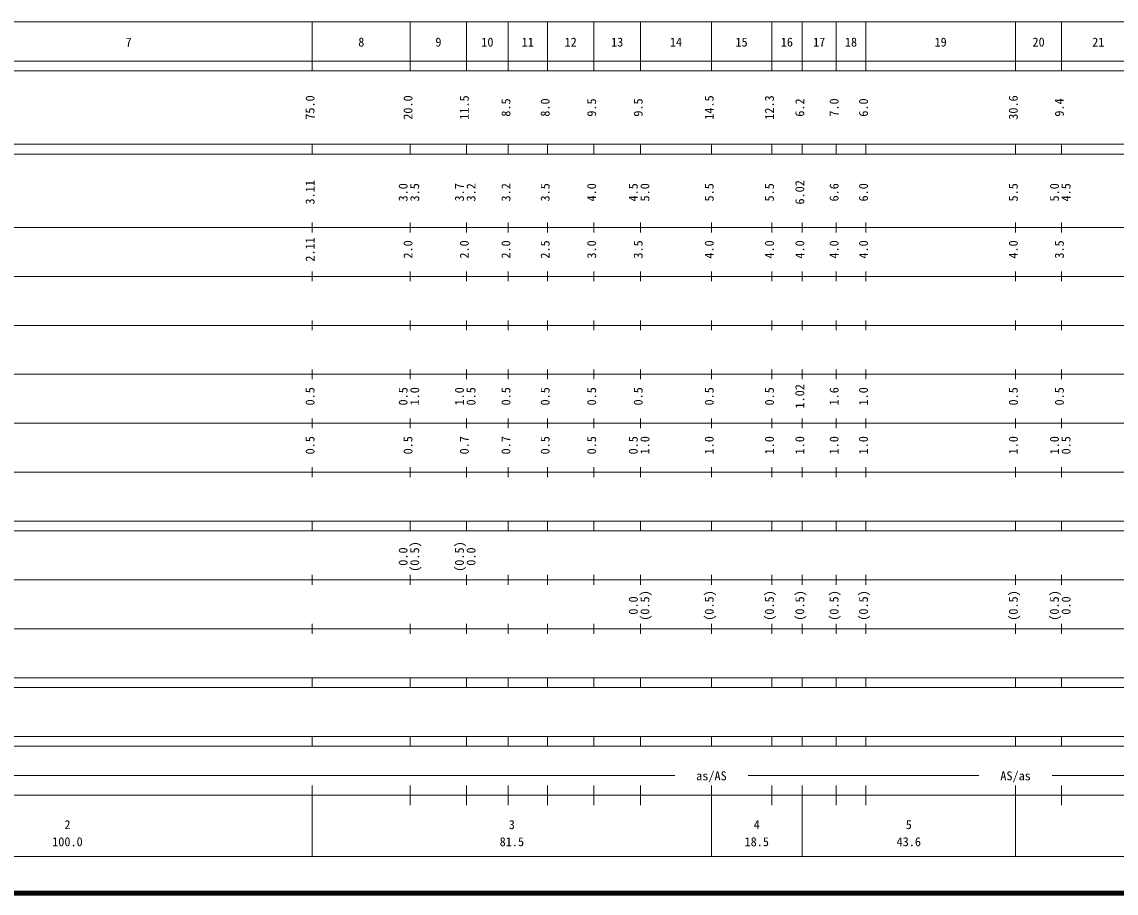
# Model space of a CAD drawing. Units: millimetres on the paper, enlarged 1000 times. Extents: x 40000 to 680000, y 20000 to 380000.
# Drawn here: x 208698 to 432133, y 20000 to 198000 of the extents above; entities that cross this region are included whole.
import ezdxf
from ezdxf.enums import TextEntityAlignment as Align

# ---------------------------------------------------------------- set-up
doc = ezdxf.new("R2010")
doc.units = ezdxf.units.MM
doc.header["$LTSCALE"] = 1000
doc.layers.add('M-TTL', color=2, linetype='Continuous', lineweight=140)
doc.layers.add('M-TTL-BAND', color=7, linetype='Continuous', lineweight=13)
doc.styles.add('ＭＳ ゴシック', font='')
doc.styles.get('ＭＳ ゴシック').set_extended_font_data('MS Gothic')

msp = doc.modelspace()

# ---------------------------------------------------------------- linework, layer by layer
at = {"layer": 'M-TTL'}
msp.add_line((40000, 20000), (680000, 20000), dxfattribs=at)
at = {"layer": 'M-TTL-BAND'}
for p, q in [((68000, 198000), (579000, 198000)), ((268000, 188000), (268000, 198000)), ((288000, 188000), (288000, 198000)), ((299500, 188000), (299500, 198000)), ((308000, 188000), (308000, 198000)), ((316000, 188000), (316000, 198000)), ((325500, 188000), (325500, 198000)), ((335000, 188000), (335000, 198000)), ((349500, 188000), (349500, 198000)), ((361800, 188000), (361800, 198000)), ((368000, 188000), (368000, 198000)), ((375000, 188000), (375000, 198000)), ((381000, 188000), (381000, 198000)), ((411600, 188000), (411600, 198000)), ((421000, 188000), (421000, 198000)), ((40000, 190000), (579000, 190000)), ((40000, 188000), (579000, 188000)), ((40000, 173000), (579000, 173000)), ((268000, 171000), (268000, 173000)), ((288000, 171000), (288000, 173000)), ((299500, 171000), (299500, 173000)), ((308000, 171000), (308000, 173000)), ((316000, 171000), (316000, 173000)), ((325500, 171000), (325500, 173000)), ((335000, 171000), (335000, 173000)), ((349500, 171000), (349500, 173000)), ((361800, 171000), (361800, 173000)), ((368000, 171000), (368000, 173000)), ((375000, 171000), (375000, 173000)), ((381000, 171000), (381000, 173000)), ((411600, 171000), (411600, 173000)), ((421000, 171000), (421000, 173000)), ((40000, 171000), (579000, 171000)), ((268000, 155000), (268000, 157000)), ((288000, 155000), (288000, 157000)), ((299500, 155000), (299500, 157000)), ((308000, 155000), (308000, 157000)), ((316000, 155000), (316000, 157000)), ((325500, 155000), (325500, 157000)), ((335000, 155000), (335000, 157000)), ((349500, 155000), (349500, 157000)), ((361800, 155000), (361800, 157000)), ((368000, 155000), (368000, 157000)), ((375000, 155000), (375000, 157000)), ((381000, 155000), (381000, 157000)), ((411600, 155000), (411600, 157000)), ((421000, 155000), (421000, 157000)), ((40000, 156000), (579000, 156000)), ((46000, 146000), (579000, 146000)), ((268000, 145000), (268000, 147000)), ((288000, 145000), (288000, 147000)), ((299500, 145000), (299500, 147000)), ((308000, 145000), (308000, 147000)), ((316000, 145000), (316000, 147000)), ((325500, 145000), (325500, 147000)), ((335000, 145000), (335000, 147000)), ((349500, 145000), (349500, 147000)), ((361800, 145000), (361800, 147000)), ((368000, 145000), (368000, 147000)), ((375000, 145000), (375000, 147000)), ((381000, 145000), (381000, 147000)), ((411600, 145000), (411600, 147000)), ((421000, 145000), (421000, 147000)), ((268000, 135000), (268000, 137000)), ((288000, 135000), (288000, 137000)), ((299500, 135000), (299500, 137000)), ((308000, 135000), (308000, 137000)), ((316000, 135000), (316000, 137000)), ((325500, 135000), (325500, 137000)), ((335000, 135000), (335000, 137000)), ((349500, 135000), (349500, 137000)), ((361800, 135000), (361800, 137000)), ((368000, 135000), (368000, 137000)), ((375000, 135000), (375000, 137000)), ((381000, 135000), (381000, 137000)), ((411600, 135000), (411600, 137000)), ((421000, 135000), (421000, 137000)), ((52000, 136000), (579000, 136000)), ((46000, 126000), (579000, 126000)), ((268000, 125000), (268000, 127000)), ((288000, 125000), (288000, 127000)), ((299500, 125000), (299500, 127000)), ((308000, 125000), (308000, 127000)), ((316000, 125000), (316000, 127000)), ((325500, 125000), (325500, 127000)), ((335000, 125000), (335000, 127000)), ((349500, 125000), (349500, 127000)), ((361800, 125000), (361800, 127000)), ((368000, 125000), (368000, 127000)), ((375000, 125000), (375000, 127000)), ((381000, 125000), (381000, 127000)), ((411600, 125000), (411600, 127000)), ((421000, 125000), (421000, 127000)), ((268000, 115000), (268000, 117000)), ((288000, 115000), (288000, 117000)), ((299500, 115000), (299500, 117000)), ((308000, 115000), (308000, 117000)), ((316000, 115000), (316000, 117000)), ((325500, 115000), (325500, 117000)), ((335000, 115000), (335000, 117000)), ((349500, 115000), (349500, 117000)), ((361800, 115000), (361800, 117000)), ((368000, 115000), (368000, 117000)), ((375000, 115000), (375000, 117000)), ((381000, 115000), (381000, 117000)), ((411600, 115000), (411600, 117000)), ((421000, 115000), (421000, 117000)), ((52000, 116000), (579000, 116000)), ((46000, 106000), (579000, 106000)), ((268000, 105000), (268000, 107000)), ((288000, 105000), (288000, 107000)), ((299500, 105000), (299500, 107000)), ((308000, 105000), (308000, 107000)), ((316000, 105000), (316000, 107000)), ((325500, 105000), (325500, 107000)), ((335000, 105000), (335000, 107000)), ((349500, 105000), (349500, 107000)), ((361800, 105000), (361800, 107000)), ((368000, 105000), (368000, 107000)), ((375000, 105000), (375000, 107000)), ((381000, 105000), (381000, 107000)), ((411600, 105000), (411600, 107000)), ((421000, 105000), (421000, 107000)), ((40000, 96000), (579000, 96000)), ((40000, 94000), (579000, 94000)), ((268000, 94000), (268000, 96000)), ((288000, 94000), (288000, 96000)), ((299500, 94000), (299500, 96000)), ((308000, 94000), (308000, 96000)), ((316000, 94000), (316000, 96000)), ((325500, 94000), (325500, 96000)), ((335000, 94000), (335000, 96000)), ((349500, 94000), (349500, 96000)), ((361800, 94000), (361800, 96000)), ((368000, 94000), (368000, 96000)), ((375000, 94000), (375000, 96000)), ((381000, 94000), (381000, 96000)), ((411600, 94000), (411600, 96000)), ((421000, 94000), (421000, 96000)), ((268000, 83000), (268000, 85000)), ((288000, 83000), (288000, 85000)), ((299500, 83000), (299500, 85000)), ((308000, 83000), (308000, 85000)), ((316000, 83000), (316000, 85000)), ((325500, 83000), (325500, 85000)), ((335000, 83000), (335000, 85000)), ((349500, 83000), (349500, 85000)), ((361800, 83000), (361800, 85000)), ((368000, 83000), (368000, 85000)), ((375000, 83000), (375000, 85000)), ((381000, 83000), (381000, 85000)), ((411600, 83000), (411600, 85000)), ((421000, 83000), (421000, 85000)), ((49000, 84000), (579000, 84000)), ((40000, 74000), (579000, 74000)), ((268000, 73000), (268000, 75000)), ((288000, 73000), (288000, 75000)), ((299500, 73000), (299500, 75000)), ((308000, 73000), (308000, 75000)), ((316000, 73000), (316000, 75000)), ((325500, 73000), (325500, 75000)), ((335000, 73000), (335000, 75000)), ((349500, 73000), (349500, 75000)), ((361800, 73000), (361800, 75000)), ((368000, 73000), (368000, 75000)), ((375000, 73000), (375000, 75000)), ((381000, 73000), (381000, 75000)), ((411600, 73000), (411600, 75000)), ((421000, 73000), (421000, 75000)), ((40000, 64000), (579000, 64000)), ((268000, 62000), (268000, 64000)), ((288000, 62000), (288000, 64000)), ((299500, 62000), (299500, 64000)), ((308000, 62000), (308000, 64000)), ((316000, 62000), (316000, 64000)), ((325500, 62000), (325500, 64000)), ((335000, 62000), (335000, 64000)), ((349500, 62000), (349500, 64000)), ((361800, 62000), (361800, 64000)), ((368000, 62000), (368000, 64000)), ((375000, 62000), (375000, 64000)), ((381000, 62000), (381000, 64000)), ((411600, 62000), (411600, 64000)), ((421000, 62000), (421000, 64000)), ((40000, 62000), (579000, 62000)), ((40000, 52000), (579000, 52000)), ((268000, 50000), (268000, 52000)), ((288000, 50000), (288000, 52000)), ((299500, 50000), (299500, 52000)), ((308000, 50000), (308000, 52000)), ((316000, 50000), (316000, 52000)), ((325500, 50000), (325500, 52000)), ((335000, 50000), (335000, 52000)), ((349500, 50000), (349500, 52000)), ((361800, 50000), (361800, 52000)), ((368000, 50000), (368000, 52000)), ((375000, 50000), (375000, 52000)), ((381000, 50000), (381000, 52000)), ((411600, 50000), (411600, 52000)), ((421000, 50000), (421000, 52000)), ((40000, 50000), (579000, 50000)), ((71000, 44000), (342000, 44000)), ((357000, 44000), (404100, 44000)), ((419100, 44000), (536000, 44000)), ((268000, 27500), (268000, 42000)), ((288000, 38000), (288000, 42000)), ((299500, 38000), (299500, 42000)), ((308000, 38000), (308000, 42000)), ((316000, 38000), (316000, 42000)), ((325500, 38000), (325500, 42000)), ((335000, 38000), (335000, 42000)), ((349500, 27500), (349500, 42000)), ((361800, 38000), (361800, 42000)), ((368000, 27500), (368000, 42000)), ((375000, 38000), (375000, 42000)), ((381000, 38000), (381000, 42000)), ((411600, 27500), (411600, 42000)), ((421000, 38000), (421000, 42000)), ((40000, 40000), (579000, 40000)), ((68000, 27500), (579000, 27500))]:
    msp.add_line(p, q, dxfattribs=at)

# ---------------------------------------------------------------- texts
at = {"layer": 'M-TTL-BAND', "style": 'ＭＳ ゴシック'}
for s, p in [('7', (230500, 192405)), ('8', (278000, 192405)), ('9', (293750, 192405)), ('10', (303750, 192405)), ('11', (312000, 192405)), ('12', (320750, 192405)), ('13', (330250, 192405)), ('14', (342250, 192405)), ('15', (355650, 192405)), ('16', (364900, 192405)), ('17', (371500, 192405)), ('18', (378000, 192405)), ('19', (396300, 192405)), ('20', (416300, 192405)), ('21', (428500, 192405)), ('as/AS', (349500, 42500)), ('AS/as', (411600, 42500)), ('2', (218000, 32523)), ('3', (308750, 32523)), ('4', (358750, 32523)), ('5', (389800, 32523)), ('100.0', (218000, 29033)), ('81.5', (308750, 29033)), ('18.5', (358750, 29033)), ('43.6', (389800, 29033))]:
    msp.add_text(s, height=1833, dxfattribs=at).set_placement(p, align=Align.BOTTOM_CENTER)
for s, p in [('75.0', (269000, 180500)), ('20.0', (289000, 180500)), ('11.5', (300500, 180500)), ('8.5', (309000, 180500)), ('8.0', (317000, 180500)), ('9.5', (326500, 180500)), ('9.5', (336000, 180500)), ('14.5', (350500, 180500)), ('12.3', (362800, 180500)), ('6.2', (369000, 180500)), ('7.0', (376000, 180500)), ('6.0', (382000, 180500)), ('30.6', (412600, 180500)), ('9.4', (422000, 180500)), ('3.11', (269000, 163174)), ('6.02', (369000, 163174)), ('3.0', (288000, 163174)), ('3.5', (290370, 163174)), ('3.7', (299500, 163174)), ('3.2', (301870, 163174)), ('3.2', (309000, 163174)), ('3.5', (317000, 163174)), ('4.0', (326500, 163174)), ('4.5', (335000, 163174)), ('5.0', (337370, 163174)), ('5.5', (350500, 163174)), ('5.5', (362800, 163174)), ('6.6', (376000, 163174)), ('6.0', (382000, 163174)), ('5.5', (412600, 163174)), ('5.0', (421000, 163174)), ('4.5', (423370, 163174)), ('2.11', (269000, 151500)), ('2.0', (289000, 151500)), ('2.0', (300500, 151500)), ('2.0', (309000, 151500)), ('2.5', (317000, 151500)), ('3.0', (326500, 151500)), ('3.5', (336000, 151500)), ('4.0', (350500, 151500)), ('4.0', (362800, 151500)), ('4.0', (369000, 151500)), ('4.0', (376000, 151500)), ('4.0', (382000, 151500)), ('4.0', (412600, 151500)), ('3.5', (422000, 151500)), ('0.5', (269000, 121500)), ('0.5', (288000, 121500)), ('1.0', (290370, 121500)), ('1.0', (299500, 121500)), ('0.5', (301870, 121500)), ('0.5', (309000, 121500)), ('0.5', (317000, 121500)), ('0.5', (326500, 121500)), ('0.5', (336000, 121500)), ('0.5', (350500, 121500)), ('0.5', (362800, 121500)), ('1.02', (369000, 121500)), ('1.6', (376000, 121500)), ('1.0', (382000, 121500)), ('0.5', (412600, 121500)), ('0.5', (422000, 121500)), ('0.5', (269000, 111500)), ('0.5', (289000, 111500)), ('0.7', (300500, 111500)), ('0.7', (309000, 111500)), ('0.5', (317000, 111500)), ('0.5', (326500, 111500)), ('0.5', (335000, 111500)), ('1.0', (337370, 111500)), ('1.0', (350500, 111500)), ('1.0', (362800, 111500)), ('1.0', (369000, 111500)), ('1.0', (376000, 111500)), ('1.0', (382000, 111500)), ('1.0', (412600, 111500)), ('1.0', (421000, 111500)), ('0.5', (423370, 111500)), ('0.0', (288000, 88764)), ('(0.5)', (290370, 88764)), ('(0.5)', (299500, 88764)), ('0.0', (301870, 88764)), ('0.0', (335000, 78764)), ('(0.5)', (337370, 78764)), ('(0.5)', (350500, 78764)), ('(0.5)', (362800, 78764)), ('(0.5)', (369000, 78764)), ('(0.5)', (376000, 78764)), ('(0.5)', (382000, 78764)), ('(0.5)', (412600, 78764)), ('(0.5)', (421000, 78764)), ('0.0', (423370, 78764))]:
    msp.add_text(s, height=1833, rotation=90, dxfattribs=at).set_placement(p, align=Align.BOTTOM_CENTER)

doc.saveas('drawing.dxf')
